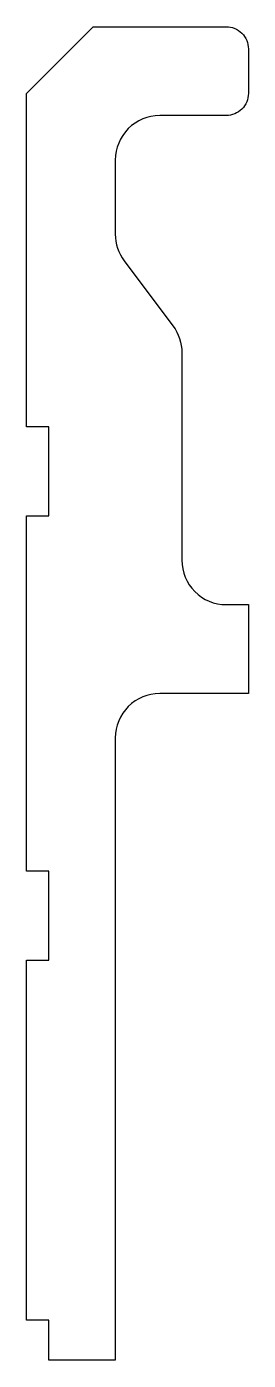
# Model space of a CAD drawing. Extents: x 153.9 to 158.9, y 202.4 to 232.4.
import ezdxf

# ---------------------------------------------------------------- set-up
doc = ezdxf.new("R2010")
doc.units = 0
doc.header["$LTSCALE"] = 15
doc.layers.get('0').update_dxf_attribs({"linetype": 'CONTINUOUS'})

msp = doc.modelspace()

# ---------------------------------------------------------------- linework, layer by layer
at = {"color": 0, "linetype": 'BYBLOCK'}
msp.add_lwpolyline([(155.445, 232.399), (158.445, 232.399, -0.414214), (158.945, 231.899), (158.945, 230.899, -0.414214), (158.445, 230.399), (156.945, 230.399, 0.414214), (155.945, 229.399), (155.945, 227.732, 0.162278), (156.145, 227.132), (157.245, 225.666, -0.162278), (157.445, 225.066), (157.445, 220.399, 0.414214), (158.445, 219.399), (158.945, 219.399), (158.945, 217.399), (156.945, 217.399, 0.414214), (155.945, 216.399), (155.945, 202.399), (154.445, 202.399), (154.445, 203.299), (153.945, 203.299), (153.945, 211.399), (154.445, 211.399), (154.445, 213.399), (153.945, 213.399), (153.945, 221.399), (154.445, 221.399), (154.445, 223.399), (153.945, 223.399), (153.945, 230.899)], format="xyb", close=True, dxfattribs=at)

doc.saveas('drawing.dxf')
